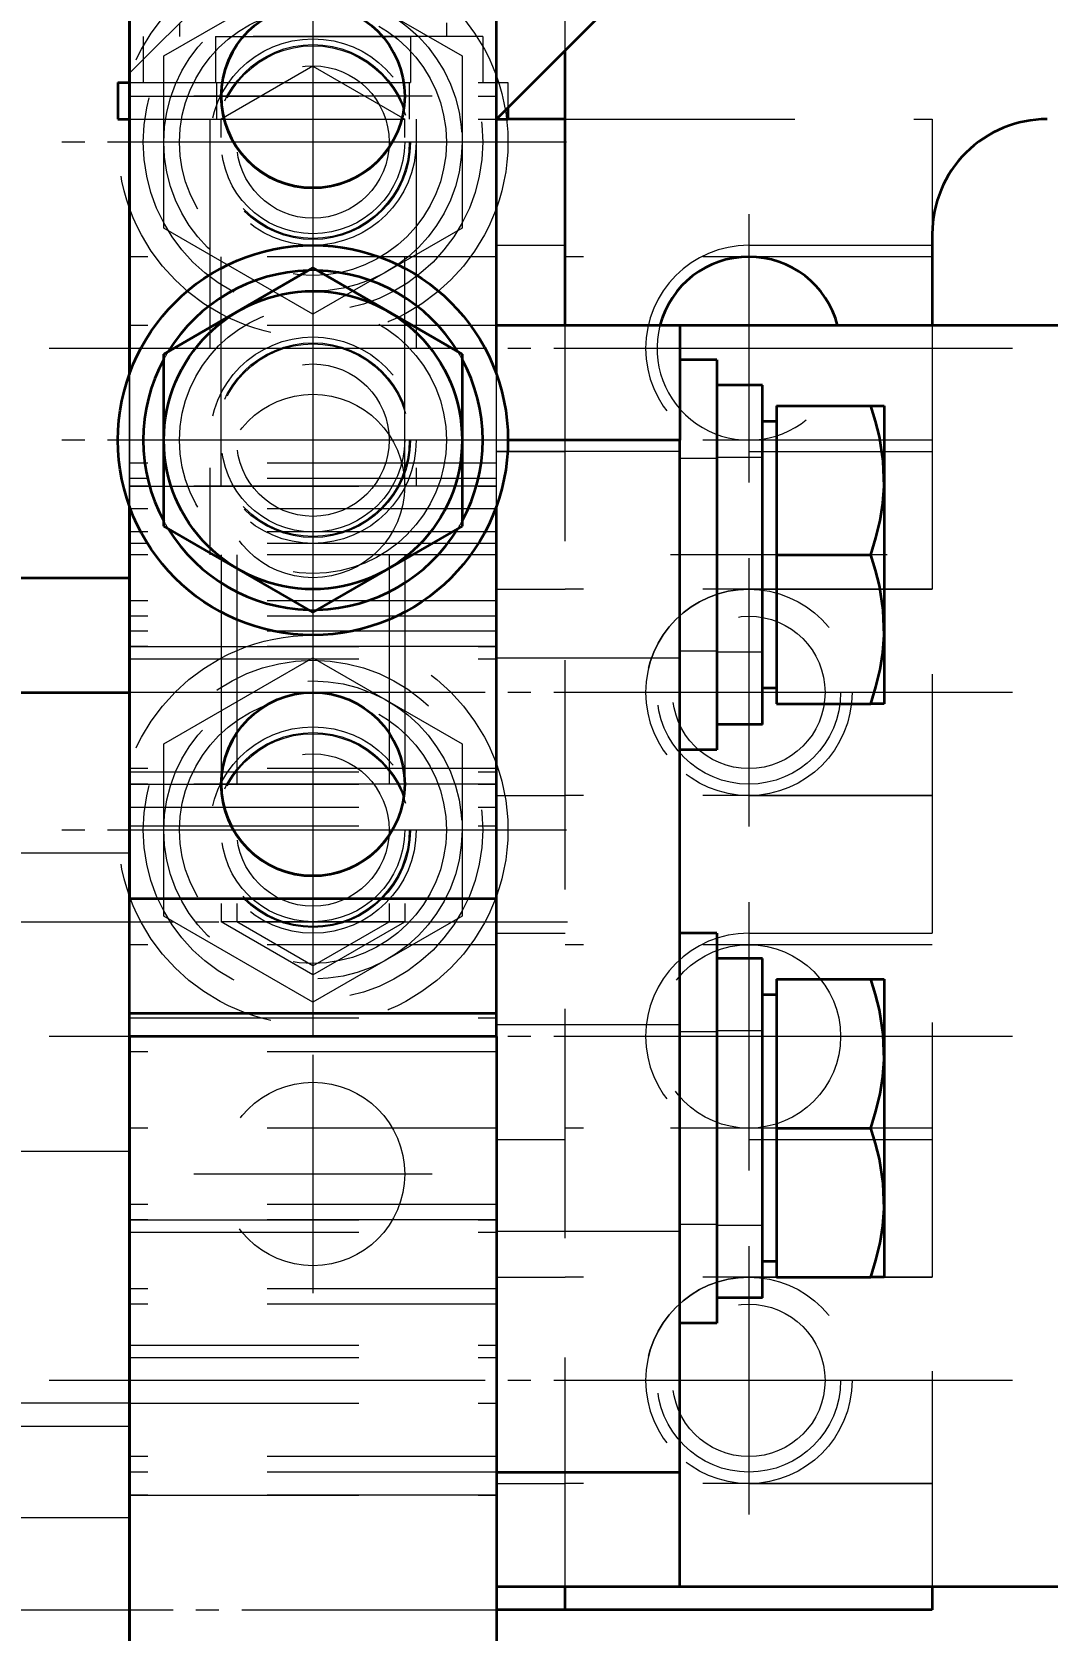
# Model space of a CAD drawing. Header units: millimetres. Extents: x 5606 to 13175, y -3239 to -2051.
# Drawn here: x 6471.7 to 6516, y -2470.7 to -2401 of the extents above; entities that cross this region are included whole.
import ezdxf

# ---------------------------------------------------------------- set-up
doc = ezdxf.new("R2010")
doc.units = ezdxf.units.MM
for name, pattern in [('CENTER-HOKUTO', [23, 20, -1, 1, -1]), ('DASHSPACE', [30, 12, -18]), ('HIDDEN-HOKUTO', [3.8, 2.5, -1.3])]:
    doc.linetypes.add(name, pattern=pattern)
doc.layers.add('AM_7', color=2, linetype='CENTER-HOKUTO', lineweight=30)
doc.layers.add('AM_HID', color=1, linetype='HIDDEN-HOKUTO', lineweight=25)
doc.layers.add('word_dim', color=253, linetype='Continuous')
doc.styles.get("Standard").update_dxf_attribs({"font": 'romans.shx', "bigfont": 'bigfont.shx'})
doc.dimstyles.new('RS1-4', dxfattribs={"dimscale": 4, "dimtxt": 3.5, "dimasz": 3, "dimexe": 1, "dimexo": 0, "dimgap": 1, "dimtad": 3, "dimdsep": 46, "dimtxsty": 'Standard', "dimblk1": 'OPEN', "dimblk2": 'OPEN', "dimsah": 1, "dimcen": 0, "dimclrd": 256, "dimclre": 256, "dimclrt": 3, "dimadec": 0, "dimazin": 0, "dimtfac": 1, "dimtmove": 0, "dimatfit": 3, "dimldrblk": 'OPEN', "dimfxl": 0, "dimtolj": 1, "dimtzin": 0, "dimarcsym": 0})

# ---------------------------------------------------------------- blocks, each defined once
blk = doc.blocks.new('_Open')
at = {"color": 0, "lineweight": -2}
for p, q in [((-1, 0.1667), (0, 0)), ((-1, -0.1667), (0, 0)), ((0, 0), (-1, 0))]:
    blk.add_line(p, q, dxfattribs=at)
blk = doc.blocks.new('*D266')
at = {"layer": 'DEFPOINTS', "color": 0, "linetype": 'Continuous', "ltscale": 2}
for p in [(6610.313, -2218.944), (6610.313, -2336.642), (6330.982, -2565.284)]:
    blk.add_point(p, dxfattribs=at)
at = {"layer": 'word_dim', "linetype": 'Continuous', "lineweight": -2, "ltscale": 2}
for p, q in [((6330.982, -2565.284), (6330.982, -2214.944)), ((6610.313, -2336.642), (6610.313, -2214.944)), ((6342.982, -2218.944), (6598.313, -2218.944))]:
    blk.add_line(p, q, dxfattribs=at)
at = {"layer": 'word_dim', "linetype": 'Continuous', "lineweight": -2, "ltscale": 2, "xscale": 12, "yscale": 12, "zscale": 12, "rotation": 180}
blk.add_blockref('_Open', (6330.982, -2218.944), dxfattribs=at)
at = {"layer": 'word_dim', "linetype": 'Continuous', "lineweight": -2, "ltscale": 2, "xscale": 12, "yscale": 12, "zscale": 12}
blk.add_blockref('_Open', (6610.313, -2218.944), dxfattribs=at)
at = {"layer": 'word_dim', "color": 3, "linetype": 'Continuous', "ltscale": 2, "insert": (6470.648, -2207.944), "char_height": 14, "attachment_point": 5}
blk.add_mtext('\\A1;279.33', dxfattribs=at)
blk = doc.blocks.new('*D267')
at = {"layer": 'DEFPOINTS', "color": 0, "linetype": 'Continuous', "ltscale": 2}
for p in [(6483.982, -2265.883), (6267.289, -2572.784), (6445.001, -2572.784)]:
    blk.add_point(p, dxfattribs=at)
at = {"layer": 'word_dim', "linetype": 'Continuous', "lineweight": -2, "ltscale": 2}
for p, q in [((6483.982, -2265.883), (6263.289, -2265.883)), ((6267.289, -2277.883), (6267.289, -2560.784)), ((6445.001, -2572.784), (6263.289, -2572.784))]:
    blk.add_line(p, q, dxfattribs=at)
at = {"layer": 'word_dim', "linetype": 'Continuous', "lineweight": -2, "ltscale": 2, "xscale": 12, "yscale": 12, "zscale": 12}
for p, rotation in [((6267.289, -2265.883), 90), ((6267.289, -2572.784), 270)]:
    blk.add_blockref('_Open', p, dxfattribs=dict(at, rotation=rotation))
at = {"layer": 'word_dim', "color": 3, "linetype": 'Continuous', "ltscale": 2, "insert": (6256.289, -2419.333), "char_height": 14, "attachment_point": 5, "rotation": 90}
blk.add_mtext('\\A1;306.9', dxfattribs=at)

msp = doc.modelspace()

# ---------------------------------------------------------------- linework, layer by layer
at = {"color": 7, "lineweight": 35}
for p, q in [((6507.982, -2388.785), (6491.982, -2404.785)), ((6475.982, -2391.656), (6475.982, -2415.911)), ((6475.982, -2415.911), (6475.982, -2391.656)), ((6491.982, -2415.911), (6491.982, -2391.656)), ((6575.982, -2413.784), (6507.982, -2413.784)), ((6499.982, -2463.784), (6499.982, -2418.784)), ((6475.982, -2444.784), (6475.982, -2421.656)), ((6475.982, -2557.784), (6475.982, -2443.784)), ((6475.982, -2444.784), (6475.982, -2514.784)), ((6491.982, -2444.784), (6491.982, -2514.784)), ((6575.982, -2468.784), (6507.982, -2468.784))]:
    msp.add_line(p, q, dxfattribs=at)
at = {"color": 7, "lineweight": 35, "ltscale": 0.299961}
msp.add_line((6494.982, -2413.784), (6494.982, -2401.785), dxfattribs=at)
at = {"color": 7, "lineweight": 35, "ltscale": 0.012515}
for p, q in [((6475.482, -2403.184), (6475.983, -2403.184)), ((6475.482, -2404.784), (6475.983, -2404.784))]:
    msp.add_line(p, q, dxfattribs=at)
at = {"color": 7, "lineweight": 35, "ltscale": 0.04}
msp.add_line((6475.482, -2403.184), (6475.482, -2404.784), dxfattribs=at)
at = {"color": 7, "lineweight": 35, "ltscale": 0.01246}
for p in [(6491.984, -2404.784), (6492.482, -2404.285)]:
    msp.add_line(p, (6492.482, -2404.784), dxfattribs=at)
at = {"color": 7, "lineweight": 35, "ltscale": 0.062497}
msp.add_line((6494.982, -2404.784), (6492.483, -2404.784), dxfattribs=at)
at = {"color": 7, "lineweight": 35, "ltscale": 0.225002}
msp.add_line((6494.982, -2413.784), (6494.982, -2404.784), dxfattribs=at)
at = {"color": 7, "lineweight": 35, "ltscale": 0.100001}
msp.add_line((6510.982, -2409.784), (6510.982, -2413.784), dxfattribs=at)
at = {"color": 7, "lineweight": 35, "ltscale": 0.187615}
for p, q in [((6477.482, -2415.027), (6483.982, -2411.276)), ((6483.982, -2411.276), (6490.482, -2415.027)), ((6483.982, -2426.291), (6477.482, -2422.54)), ((6490.482, -2422.54), (6483.982, -2426.291))]:
    msp.add_line(p, q, dxfattribs=at)
at = {"color": 7, "lineweight": 35, "ltscale": 0.2}
for p, q in [((6499.982, -2413.784), (6491.982, -2413.784)), ((6507.982, -2413.784), (6499.982, -2413.784)), ((6491.982, -2463.784), (6499.982, -2463.784)), ((6499.982, -2468.784), (6491.982, -2468.784)), ((6507.982, -2468.784), (6499.982, -2468.784))]:
    msp.add_line(p, q, dxfattribs=at)
at = {"color": 7, "lineweight": 35, "ltscale": 0.125}
for p, q in [((6499.982, -2413.784), (6499.982, -2418.784)), ((6475.982, -2443.784), (6475.982, -2438.784)), ((6491.982, -2443.784), (6491.982, -2438.784)), ((6499.982, -2468.784), (6499.982, -2463.784))]:
    msp.add_line(p, q, dxfattribs=at)
at = {"color": 7, "lineweight": 35, "ltscale": 0.093916}
for p, q in [((6477.482, -2418.784), (6477.482, -2415.027)), ((6490.482, -2415.027), (6490.482, -2418.784)), ((6477.482, -2422.54), (6477.482, -2418.784)), ((6490.482, -2418.784), (6490.482, -2422.54))]:
    msp.add_line(p, q, dxfattribs=at)
at = {"color": 7, "lineweight": 35, "ltscale": 0.039999}
for p, q in [((6501.582, -2415.284), (6499.982, -2415.284)), ((6501.582, -2432.284), (6499.982, -2432.284)), ((6501.582, -2440.284), (6499.982, -2440.284)), ((6501.582, -2457.284), (6499.982, -2457.284))]:
    msp.add_line(p, q, dxfattribs=at)
at = {"color": 7, "lineweight": 35, "ltscale": 0.425}
for p, q in [((6501.582, -2415.284), (6501.582, -2432.284)), ((6501.582, -2440.284), (6501.582, -2457.284))]:
    msp.add_line(p, q, dxfattribs=at)
at = {"color": 7, "lineweight": 35, "ltscale": 0.05}
for p, q in [((6503.582, -2416.384), (6501.582, -2416.384)), ((6503.582, -2431.184), (6501.582, -2431.184)), ((6503.582, -2441.384), (6501.582, -2441.384)), ((6503.582, -2456.184), (6501.582, -2456.184))]:
    msp.add_line(p, q, dxfattribs=at)
at = {"color": 7, "lineweight": 35, "ltscale": 0.37}
for p, q in [((6503.582, -2431.184), (6503.582, -2416.384)), ((6503.582, -2456.184), (6503.582, -2441.384))]:
    msp.add_line(p, q, dxfattribs=at)
at = {"color": 7, "lineweight": 35, "ltscale": 0.1625}
for p, q in [((6504.182, -2417.284), (6504.182, -2423.784)), ((6504.182, -2423.784), (6504.182, -2430.284)), ((6504.182, -2442.284), (6504.182, -2448.784)), ((6504.182, -2448.784), (6504.182, -2455.284))]:
    msp.add_line(p, q, dxfattribs=at)
at = {"color": 7, "lineweight": 35, "ltscale": 0.102954}
for p, q in [((6504.182, -2417.284), (6508.301, -2417.284)), ((6504.182, -2423.784), (6508.301, -2423.784)), ((6504.182, -2430.284), (6508.301, -2430.284)), ((6504.182, -2442.284), (6508.301, -2442.284)), ((6504.182, -2448.784), (6508.301, -2448.784)), ((6504.182, -2455.284), (6508.301, -2455.284))]:
    msp.add_line(p, q, dxfattribs=at)
at = {"color": 7, "lineweight": 35, "ltscale": 0.014545}
for p, q in [((6508.301, -2417.284), (6508.882, -2417.284)), ((6508.882, -2430.284), (6508.301, -2430.284)), ((6508.301, -2442.284), (6508.882, -2442.284)), ((6508.882, -2455.284), (6508.301, -2455.284))]:
    msp.add_line(p, q, dxfattribs=at)
at = {"color": 7, "lineweight": 35, "ltscale": 0.325}
for p, q in [((6508.882, -2417.284), (6508.882, -2430.284)), ((6508.882, -2442.284), (6508.882, -2455.284))]:
    msp.add_line(p, q, dxfattribs=at)
at = {"color": 7, "lineweight": 35, "ltscale": 0.015002}
for p, q in [((6504.182, -2417.969), (6503.582, -2417.969)), ((6504.182, -2429.599), (6503.582, -2429.599)), ((6504.182, -2442.969), (6503.582, -2442.969)), ((6504.182, -2454.599), (6503.582, -2454.599))]:
    msp.add_line(p, q, dxfattribs=at)
at = {"color": 7, "lineweight": 35, "ltscale": 0.187497}
msp.add_line((6499.982, -2418.784), (6492.483, -2418.784), dxfattribs=at)
at = {"color": 7, "lineweight": 35, "ltscale": 0.428193}
for p, q in [((6475.982, -2421.656), (6475.982, -2438.784)), ((6491.982, -2438.784), (6491.982, -2421.656))]:
    msp.add_line(p, q, dxfattribs=at)
at = {"color": 7, "lineweight": 35, "ltscale": 0.375}
for p, q in [((6460.982, -2424.784), (6475.982, -2424.784)), ((6460.982, -2429.784), (6475.982, -2429.784))]:
    msp.add_line(p, q, dxfattribs=at)
at = {"color": 7, "lineweight": 35, "ltscale": 0.4}
for p, q in [((6491.982, -2438.784), (6475.982, -2438.784)), ((6491.982, -2443.784), (6475.982, -2443.784)), ((6491.982, -2444.784), (6475.982, -2444.784)), ((6510.982, -2469.784), (6494.982, -2469.784))]:
    msp.add_line(p, q, dxfattribs=at)
at = {"color": 7, "lineweight": 35, "ltscale": 0.025}
msp.add_line((6491.982, -2444.784), (6491.982, -2443.784), dxfattribs=at)
at = {"color": 7, "lineweight": 35, "ltscale": 0.024998}
msp.add_line((6494.982, -2469.784), (6494.982, -2468.784), dxfattribs=at)
msp.add_line((6494.982, -2469.784), (6494.982, -2468.784), dxfattribs=at)
at = {"color": 7, "lineweight": 35, "ltscale": 0.024999}
msp.add_line((6510.982, -2468.784), (6510.982, -2469.784), dxfattribs=at)
at = {"color": 7, "lineweight": 35, "ltscale": 0.075}
msp.add_line((6494.982, -2469.784), (6491.982, -2469.784), dxfattribs=at)
at = {"color": 7, "lineweight": 35}
for points in [[(6508.301, -2423.784), (6508.526, -2423.038), (6508.704, -2422.283), (6508.822, -2421.538), (6508.877, -2420.787), (6508.84, -2419.702), (6508.672, -2418.626), (6508.505, -2417.951), (6508.301, -2417.284)], [(6508.301, -2430.284), (6508.526, -2429.538), (6508.704, -2428.783), (6508.822, -2428.038), (6508.877, -2427.287), (6508.84, -2426.202), (6508.672, -2425.126), (6508.505, -2424.451), (6508.301, -2423.784)], [(6508.301, -2448.784), (6508.526, -2448.038), (6508.704, -2447.283), (6508.822, -2446.538), (6508.877, -2445.787), (6508.84, -2444.702), (6508.672, -2443.626), (6508.505, -2442.951), (6508.301, -2442.284)], [(6508.301, -2455.284), (6508.526, -2454.538), (6508.704, -2453.783), (6508.822, -2453.038), (6508.877, -2452.287), (6508.84, -2451.202), (6508.672, -2450.126), (6508.505, -2449.451), (6508.301, -2448.784)]]:
    msp.add_lwpolyline(points, dxfattribs=at)
for centre, radius in [((6483.982, -2403.784), 4), ((6483.982, -2418.784), 8.5), ((6483.982, -2418.784), 6.5), ((6483.982, -2433.784), 4)]:
    msp.add_circle(centre, radius, dxfattribs=at)
at = {"color": 7, "linetype": 'DASHSPACE', "lineweight": 13}
for centre in [(6483.982, -2405.784), (6483.982, -2418.784), (6502.982, -2429.784), (6483.982, -2435.784), (6502.982, -2459.784)]:
    msp.add_circle(centre, 4, dxfattribs=at)
at = {"color": 7, "lineweight": 35}
for centre, radius, start, end in [((6483.982, -2403.784), 4, 151.35212, 331.35211), ((6515.982, -2409.784), 5, 90, 180.00001), ((6502.982, -2414.784), 4, 14.47696, 165.52338), ((6483.982, -2418.784), 7.4, 91.47545, 148.49882), ((6483.982, -2418.784), 7.4, 31.50119, 88.52452), ((6483.982, -2418.784), 7.4, 151.44734, 208.55266), ((6483.982, -2418.784), 7.4, 331.44738, 28.55262), ((6483.982, -2418.784), 7.4, 211.50121, 268.52451), ((6483.982, -2418.784), 7.4, 271.47551, 328.49877), ((6483.982, -2433.784), 4, 151.35212, 331.35211)]:
    msp.add_arc(centre, radius, start, end, dxfattribs=at)
at = {"layer": 'AM_7', "color": 2, "lineweight": 13}
for p, q in [((6483.982, -2394.734), (6483.982, -2416.833)), ((6483.982, -2398.583), (6483.982, -2408.984)), ((6483.982, -2400.163), (6483.982, -2405.204)), ((6483.982, -2401.463), (6483.982, -2410.104)), ((6489.182, -2403.784), (6478.782, -2403.784)), ((6495.032, -2405.784), (6472.932, -2405.784)), ((6488.303, -2405.784), (6479.662, -2405.784)), ((6483.982, -2407.734), (6483.982, -2429.833)), ((6502.982, -2408.934), (6502.982, -2420.634)), ((6483.982, -2414.463), (6483.982, -2423.104)), ((6514.483, -2414.784), (6472.482, -2414.784)), ((6508.832, -2414.784), (6497.132, -2414.784)), ((6483.982, -2415.583), (6483.982, -2425.984)), ((6495.032, -2418.784), (6472.932, -2418.784)), ((6488.303, -2418.784), (6479.662, -2418.784)), ((6489.182, -2420.784), (6478.782, -2420.784)), ((6504.602, -2423.784), (6499.562, -2423.784)), ((6502.982, -2423.934), (6502.982, -2435.634)), ((6509.009, -2423.784), (6508.236, -2423.784)), ((6483.982, -2424.734), (6483.982, -2446.833)), ((6502.982, -2425.463), (6502.982, -2434.104)), ((6483.982, -2428.583), (6483.982, -2438.984)), ((6514.483, -2429.784), (6472.482, -2429.784)), ((6508.832, -2429.784), (6497.132, -2429.784)), ((6507.303, -2429.784), (6498.662, -2429.784)), ((6483.982, -2431.463), (6483.982, -2440.104)), ((6489.182, -2433.784), (6478.782, -2433.784)), ((6495.032, -2435.784), (6472.932, -2435.784)), ((6488.303, -2435.784), (6479.662, -2435.784)), ((6502.982, -2438.934), (6502.982, -2450.634)), ((6457.882, -2439.784), (6495.082, -2439.784)), ((6514.483, -2444.784), (6472.482, -2444.784)), ((6508.832, -2444.784), (6497.132, -2444.784)), ((6483.982, -2445.583), (6483.982, -2455.984)), ((6504.602, -2448.784), (6499.562, -2448.784)), ((6509.009, -2448.784), (6508.236, -2448.784)), ((6489.182, -2450.784), (6478.782, -2450.784)), ((6502.982, -2453.934), (6502.982, -2465.634)), ((6502.982, -2455.463), (6502.982, -2464.104)), ((6514.483, -2459.784), (6472.482, -2459.784)), ((6508.832, -2459.784), (6497.132, -2459.784)), ((6507.303, -2459.784), (6498.662, -2459.784)), ((6457.882, -2469.784), (6495.082, -2469.784))]:
    msp.add_line(p, q, dxfattribs=at)
at = {"layer": 'AM_HID', "color": 1, "lineweight": 13, "ltscale": 4}
for p, q in [((6491.982, -2443.784), (6491.982, -2378.784)), ((6475.982, -2402.785), (6491.982, -2386.785)), ((6477.482, -2402.027), (6483.982, -2398.276)), ((6483.982, -2398.276), (6490.482, -2402.027)), ((6494.982, -2401.785), (6494.982, -2398.784)), ((6478.167, -2400.583), (6478.167, -2401.184)), ((6489.797, -2400.583), (6489.797, -2401.184)), ((6491.382, -2401.184), (6476.582, -2401.184)), ((6476.582, -2401.184), (6476.582, -2403.184)), ((6479.732, -2401.184), (6479.732, -2403.184)), ((6479.732, -2401.184), (6488.232, -2401.184)), ((6488.232, -2401.184), (6488.232, -2403.184)), ((6491.382, -2401.184), (6491.382, -2403.184)), ((6477.482, -2409.54), (6477.482, -2402.027)), ((6490.482, -2402.027), (6490.482, -2409.54)), ((6483.982, -2402.474), (6479.982, -2404.784)), ((6483.982, -2402.474), (6487.982, -2404.784)), ((6475.983, -2403.184), (6492.482, -2403.184)), ((6479.732, -2403.184), (6488.232, -2403.184)), ((6479.782, -2403.184), (6479.782, -2404.784)), ((6488.182, -2403.184), (6488.182, -2404.784)), ((6492.482, -2403.184), (6492.482, -2404.285)), ((6475.982, -2403.784), (6491.982, -2403.784)), ((6475.982, -2404.784), (6491.982, -2404.784)), ((6475.983, -2404.784), (6491.984, -2404.784)), ((6479.482, -2404.784), (6479.482, -2420.784)), ((6479.982, -2404.784), (6487.493, -2404.784)), ((6479.982, -2420.784), (6479.982, -2404.784)), ((6479.982, -2420.784), (6479.982, -2404.784)), ((6480.472, -2404.784), (6487.982, -2404.784)), ((6487.982, -2420.784), (6487.982, -2404.784)), ((6487.982, -2420.784), (6487.982, -2404.784)), ((6488.482, -2404.784), (6488.482, -2420.784)), ((6494.982, -2404.784), (6510.982, -2404.784)), ((6494.982, -2404.784), (6510.982, -2404.784)), ((6510.982, -2404.784), (6510.982, -2409.784)), ((6510.982, -2404.784), (6510.982, -2410.284)), ((6483.982, -2413.291), (6477.482, -2409.54)), ((6490.482, -2409.54), (6483.982, -2413.291)), ((6491.982, -2410.284), (6494.982, -2410.284)), ((6502.982, -2410.284), (6510.982, -2410.284)), ((6491.982, -2410.784), (6475.982, -2410.784)), ((6510.982, -2410.784), (6494.982, -2410.784)), ((6491.982, -2413.784), (6475.982, -2413.784)), ((6494.982, -2468.784), (6494.982, -2413.784)), ((6494.982, -2468.784), (6494.982, -2413.784)), ((6510.982, -2413.784), (6510.982, -2468.784)), ((6499.982, -2415.284), (6499.982, -2432.284)), ((6475.982, -2415.911), (6475.982, -2421.656)), ((6475.982, -2421.656), (6475.982, -2415.911)), ((6491.982, -2421.656), (6491.982, -2415.911)), ((6491.982, -2418.784), (6475.982, -2418.784)), ((6491.982, -2418.784), (6475.982, -2418.784)), ((6492.483, -2418.784), (6491.982, -2418.784)), ((6510.982, -2418.784), (6494.982, -2418.784)), ((6499.982, -2419.284), (6491.982, -2419.284)), ((6491.982, -2419.284), (6494.982, -2419.284)), ((6502.982, -2419.284), (6510.982, -2419.284)), ((6510.982, -2419.284), (6510.982, -2425.284)), ((6491.982, -2419.784), (6475.982, -2419.784)), ((6501.582, -2419.583), (6499.982, -2419.583)), ((6501.582, -2419.534), (6501.582, -2428.034)), ((6503.582, -2419.534), (6501.582, -2419.534)), ((6503.582, -2419.534), (6503.582, -2428.034)), ((6491.982, -2420.46), (6475.982, -2420.46)), ((6475.982, -2420.784), (6491.982, -2420.784)), ((6491.982, -2420.784), (6475.982, -2420.784)), ((6479.482, -2420.784), (6479.482, -2421.784)), ((6479.482, -2420.784), (6479.482, -2421.784)), ((6479.482, -2420.784), (6479.482, -2421.784)), ((6491.982, -2421.784), (6475.982, -2421.784)), ((6491.982, -2421.784), (6475.982, -2421.784)), ((6479.482, -2421.784), (6479.482, -2422.784)), ((6479.482, -2421.784), (6479.482, -2422.784)), ((6479.482, -2421.784), (6479.482, -2422.784)), ((6491.982, -2422.784), (6475.982, -2422.784)), ((6491.982, -2422.784), (6475.982, -2422.784)), ((6479.482, -2422.784), (6479.482, -2423.284)), ((6479.482, -2422.784), (6479.482, -2423.284)), ((6479.482, -2422.784), (6479.482, -2423.284)), ((6491.982, -2423.284), (6475.982, -2423.284)), ((6491.982, -2423.284), (6475.982, -2423.284)), ((6479.482, -2423.284), (6479.482, -2423.784)), ((6479.482, -2423.284), (6479.482, -2423.784)), ((6479.482, -2423.284), (6479.482, -2423.784)), ((6491.982, -2423.784), (6475.982, -2423.784)), ((6491.982, -2423.784), (6475.982, -2423.784)), ((6479.982, -2423.784), (6479.982, -2439.784)), ((6479.982, -2423.784), (6479.982, -2439.784)), ((6480.659, -2423.784), (6480.659, -2439.784)), ((6487.306, -2423.784), (6487.306, -2439.784)), ((6487.982, -2423.784), (6487.982, -2439.784)), ((6487.982, -2423.784), (6487.982, -2439.784)), ((6504.182, -2423.784), (6508.301, -2423.784)), ((6467.982, -2424.784), (6475.982, -2424.784)), ((6491.982, -2425.784), (6475.982, -2425.784)), ((6491.982, -2425.284), (6494.982, -2425.284)), ((6510.982, -2425.284), (6494.982, -2425.284)), ((6502.982, -2425.284), (6510.982, -2425.284)), ((6491.982, -2426.46), (6475.982, -2426.46)), ((6491.982, -2427.107), (6475.982, -2427.107)), ((6475.982, -2427.784), (6491.982, -2427.784)), ((6491.982, -2427.784), (6475.982, -2427.784)), ((6475.982, -2428.325), (6491.982, -2428.325)), ((6477.482, -2432.027), (6483.982, -2428.276)), ((6483.982, -2428.276), (6490.482, -2432.027)), ((6499.982, -2428.284), (6491.982, -2428.284)), ((6501.582, -2427.984), (6499.982, -2427.984)), ((6503.582, -2428.034), (6501.582, -2428.034)), ((6475.982, -2429.784), (6460.982, -2429.784)), ((6477.482, -2439.54), (6477.482, -2432.027)), ((6490.482, -2432.027), (6490.482, -2439.54)), ((6491.982, -2433.107), (6475.982, -2433.107)), ((6475.982, -2433.242), (6491.982, -2433.242)), ((6475.982, -2433.784), (6491.982, -2433.784)), ((6491.982, -2433.784), (6475.982, -2433.784)), ((6460.982, -2434.284), (6475.982, -2434.284)), ((6460.982, -2434.284), (6475.982, -2434.284)), ((6475.982, -2434.784), (6491.982, -2434.784)), ((6475.982, -2434.784), (6491.982, -2434.784)), ((6491.982, -2434.284), (6494.982, -2434.284)), ((6510.982, -2434.284), (6494.982, -2434.284)), ((6502.982, -2434.284), (6510.982, -2434.284)), ((6510.982, -2434.284), (6510.982, -2440.284)), ((6475.982, -2435.596), (6491.982, -2435.596)), ((6475.982, -2435.596), (6491.982, -2435.596)), ((6467.982, -2436.784), (6475.982, -2436.784)), ((6483.982, -2443.291), (6477.482, -2439.54)), ((6490.482, -2439.54), (6483.982, -2443.291)), ((6487.493, -2439.784), (6479.982, -2439.784)), ((6487.493, -2439.784), (6479.982, -2439.784)), ((6483.982, -2442.093), (6479.982, -2439.784)), ((6483.982, -2442.093), (6479.982, -2439.784)), ((6487.982, -2439.784), (6480.472, -2439.784)), ((6487.982, -2439.784), (6480.472, -2439.784)), ((6486.899, -2439.784), (6480.659, -2439.784)), ((6483.982, -2441.702), (6480.659, -2439.784)), ((6487.306, -2439.784), (6481.066, -2439.784)), ((6483.982, -2442.093), (6487.982, -2439.784)), ((6483.982, -2442.093), (6487.982, -2439.784)), ((6483.982, -2441.702), (6487.306, -2439.784)), ((6491.982, -2440.284), (6494.982, -2440.284)), ((6499.982, -2440.284), (6499.982, -2457.284)), ((6502.982, -2440.284), (6510.982, -2440.284)), ((6491.982, -2440.784), (6475.982, -2440.784)), ((6510.982, -2440.784), (6494.982, -2440.784)), ((6491.982, -2443.784), (6491.982, -2463.784)), ((6475.982, -2443.971), (6491.982, -2443.971)), ((6475.982, -2443.971), (6491.982, -2443.971)), ((6499.982, -2444.284), (6491.982, -2444.284)), ((6501.582, -2444.583), (6499.982, -2444.583)), ((6501.582, -2444.534), (6501.582, -2453.034)), ((6503.582, -2444.534), (6501.582, -2444.534)), ((6503.582, -2444.534), (6503.582, -2453.034)), ((6460.982, -2445.284), (6475.982, -2445.284)), ((6460.982, -2445.284), (6475.982, -2445.284)), ((6475.982, -2444.784), (6491.982, -2444.784)), ((6475.982, -2444.784), (6491.982, -2444.784)), ((6491.982, -2444.784), (6475.982, -2444.784)), ((6491.982, -2445.46), (6475.982, -2445.46)), ((6491.982, -2448.784), (6475.982, -2448.784)), ((6491.982, -2449.284), (6494.982, -2449.284)), ((6510.982, -2448.784), (6494.982, -2448.784)), ((6502.982, -2449.284), (6510.982, -2449.284)), ((6504.182, -2448.784), (6508.301, -2448.784)), ((6510.982, -2449.284), (6510.982, -2455.284)), ((6467.982, -2449.784), (6475.982, -2449.784)), ((6491.982, -2452.107), (6475.982, -2452.107)), ((6475.982, -2452.784), (6491.982, -2452.784)), ((6491.982, -2452.784), (6475.982, -2452.784)), ((6475.982, -2453.325), (6491.982, -2453.325)), ((6499.982, -2453.284), (6491.982, -2453.284)), ((6501.582, -2452.984), (6499.982, -2452.984)), ((6503.582, -2453.034), (6501.582, -2453.034)), ((6491.982, -2455.284), (6494.982, -2455.284)), ((6510.982, -2455.284), (6494.982, -2455.284)), ((6502.982, -2455.284), (6504.182, -2455.284)), ((6508.882, -2455.284), (6510.982, -2455.284)), ((6491.982, -2455.784), (6475.982, -2455.784)), ((6491.982, -2456.46), (6475.982, -2456.46)), ((6475.982, -2458.242), (6491.982, -2458.242)), ((6475.982, -2458.784), (6491.982, -2458.784)), ((6475.982, -2460.784), (6467.982, -2460.784)), ((6475.982, -2460.784), (6467.982, -2460.784)), ((6475.982, -2460.784), (6491.982, -2460.784)), ((6467.982, -2461.784), (6475.982, -2461.784)), ((6491.982, -2463.107), (6475.982, -2463.107)), ((6491.982, -2463.784), (6475.982, -2463.784)), ((6491.982, -2463.784), (6491.982, -2468.784)), ((6460.982, -2464.784), (6475.982, -2464.784)), ((6460.982, -2464.784), (6475.982, -2464.784)), ((6491.982, -2464.784), (6475.982, -2464.784)), ((6475.982, -2464.784), (6491.982, -2464.784)), ((6475.982, -2464.784), (6491.982, -2464.784)), ((6491.982, -2464.284), (6494.982, -2464.284)), ((6510.982, -2464.284), (6494.982, -2464.284)), ((6502.982, -2464.284), (6510.982, -2464.284)), ((6510.982, -2464.284), (6510.982, -2469.784)), ((6475.982, -2465.784), (6467.982, -2465.784)), ((6491.982, -2469.784), (6491.982, -2468.784)), ((6510.982, -2469.784), (6494.982, -2469.784))]:
    msp.add_line(p, q, dxfattribs=at)
for points in [[(6508.301, -2417.284), (6508.526, -2418.029), (6508.704, -2418.784), (6508.822, -2419.529), (6508.877, -2420.28), (6508.84, -2421.365), (6508.672, -2422.441), (6508.505, -2423.116), (6508.301, -2423.784)], [(6508.301, -2423.784), (6508.526, -2424.529), (6508.704, -2425.284), (6508.822, -2426.029), (6508.877, -2426.78), (6508.84, -2427.865), (6508.672, -2428.941), (6508.505, -2429.616), (6508.301, -2430.284)], [(6508.301, -2442.284), (6508.526, -2443.029), (6508.704, -2443.784), (6508.822, -2444.529), (6508.877, -2445.28), (6508.84, -2446.365), (6508.672, -2447.441), (6508.505, -2448.116), (6508.301, -2448.784)], [(6508.301, -2448.784), (6508.526, -2449.529), (6508.704, -2450.284), (6508.822, -2451.029), (6508.877, -2451.78), (6508.84, -2452.865), (6508.672, -2453.941), (6508.505, -2454.616), (6508.301, -2455.284)]]:
    msp.add_lwpolyline(points, dxfattribs=at)
for centre, radius in [((6483.982, -2405.784), 8.5), ((6483.982, -2405.784), 7.4), ((6483.982, -2405.784), 6.5), ((6483.982, -2405.784), 5.815), ((6483.982, -2405.784), 4.5), ((6483.982, -2405.784), 4.25), ((6483.982, -2405.784), 4.2), ((6483.982, -2405.784), 3.323), ((6483.982, -2418.784), 5.815), ((6483.982, -2418.784), 4.5), ((6483.982, -2418.784), 4.25), ((6483.982, -2418.784), 4.2), ((6483.982, -2418.784), 3.323), ((6483.982, -2420.784), 4), ((6483.982, -2420.784), 4), ((6502.982, -2429.784), 4.5), ((6502.982, -2429.784), 3.323), ((6483.982, -2435.784), 8.5), ((6483.982, -2435.784), 7.4), ((6483.982, -2435.784), 6.5), ((6483.982, -2435.784), 5.815), ((6483.982, -2435.784), 4.5), ((6483.982, -2435.784), 4.25), ((6483.982, -2435.784), 4.2), ((6483.982, -2435.784), 3.323), ((6502.982, -2444.784), 4), ((6483.982, -2450.784), 4), ((6483.982, -2450.784), 4), ((6502.982, -2459.784), 4.5), ((6502.982, -2459.784), 3.323)]:
    msp.add_circle(centre, radius, dxfattribs=at)
for centre, radius, start, end in [((6483.982, -2403.784), 4, 331.35211, 151.35212), ((6502.982, -2414.784), 4.5, 90, 270), ((6483.982, -2418.784), 7.4, 88.52452, 91.47545), ((6502.982, -2414.784), 4, 165.52338, 14.47696), ((6483.982, -2418.784), 7.4, 148.49882, 151.44734), ((6483.982, -2418.784), 7.4, 28.55262, 31.50119), ((6483.982, -2418.784), 7.4, 208.55266, 211.50121), ((6483.982, -2418.784), 7.4, 328.49877, 331.44738), ((6502.982, -2429.784), 4.5, 90, 270), ((6483.982, -2418.784), 7.4, 268.52451, 271.47551), ((6483.982, -2433.784), 4, 331.35211, 151.35212), ((6502.982, -2444.784), 4.5, 90, 270), ((6502.982, -2459.784), 4.5, 90, 270)]:
    msp.add_arc(centre, radius, start, end, dxfattribs=at)

# ---------------------------------------------------------------- dimensions: what is measured, and where the dimension line sits
at = {"layer": 'word_dim', "linetype": 'Continuous', "ltscale": 2}
dim = msp.add_linear_dim(base=(6610.313, -2218.944), p1=(6330.982, -2565.284), p2=(6610.313, -2336.642), dimstyle='RS1-4', dxfattribs=at)
dim.commit()
dim.dimension.update_dxf_attribs({"geometry": '*D266', "text_midpoint": (6470.648, -2207.944)})
dim = msp.add_linear_dim(base=(6267.289, -2572.784), p1=(6483.982, -2265.883), p2=(6445.001, -2572.784), angle=90, dimstyle='RS1-4', dxfattribs=at)
dim.commit()
dim.dimension.update_dxf_attribs({"geometry": '*D267', "text_midpoint": (6256.289, -2419.333)})

doc.saveas('drawing.dxf')
